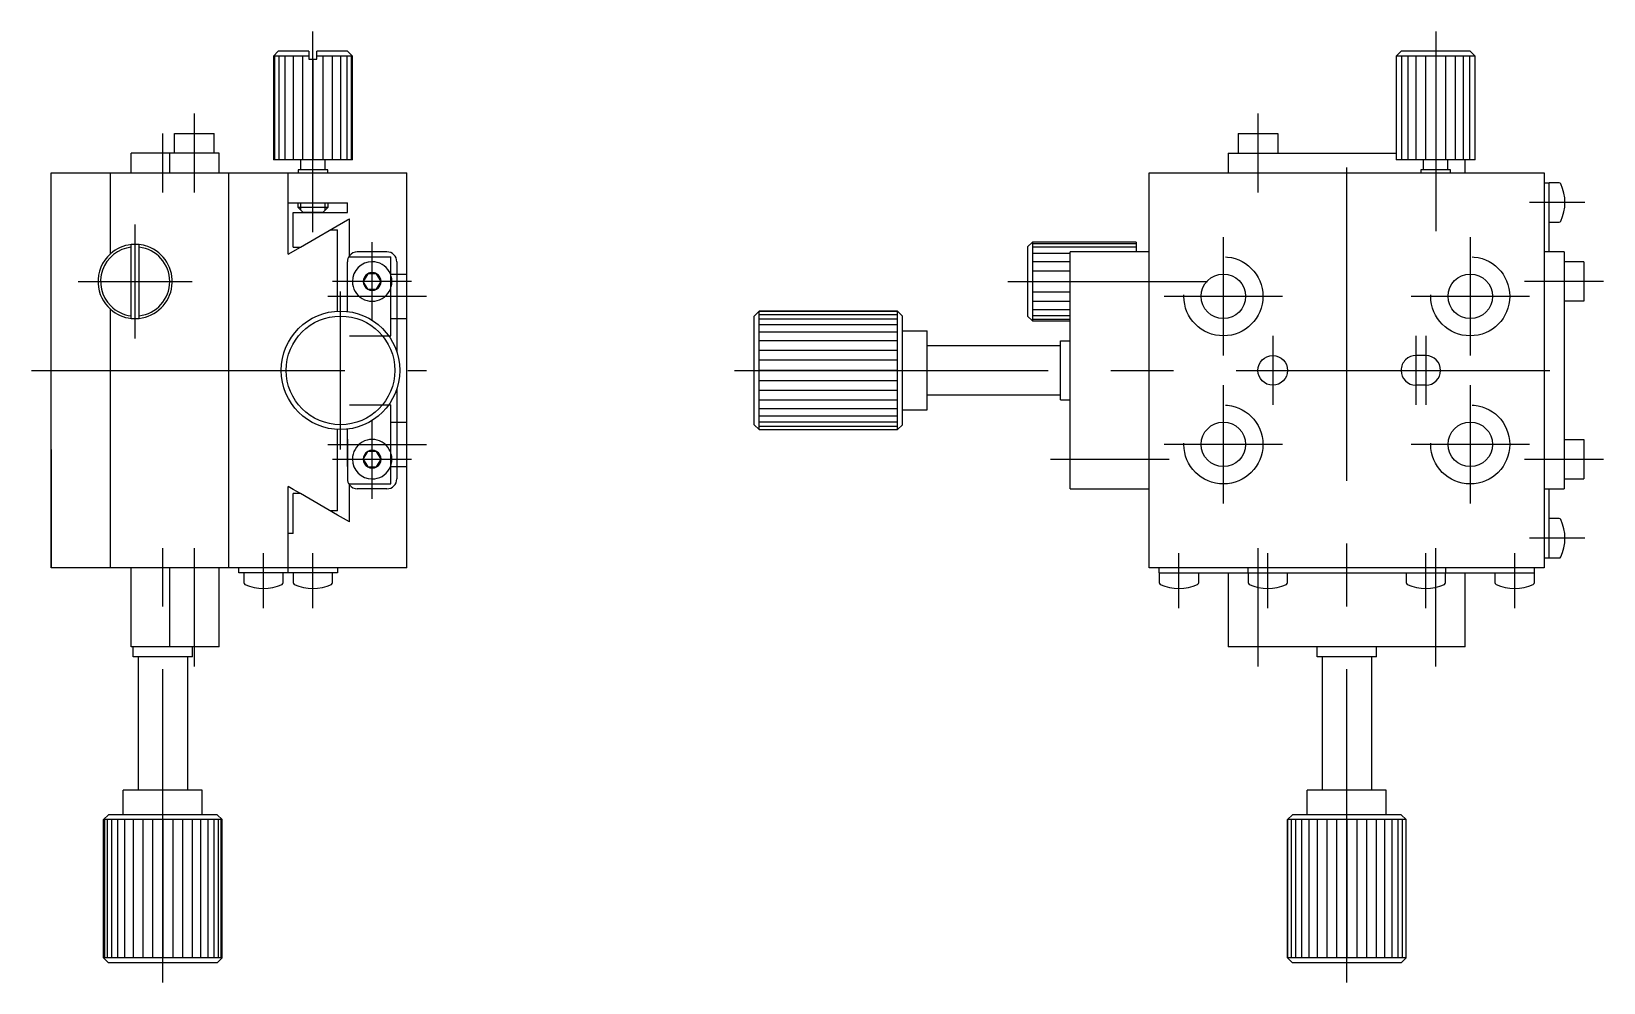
# Model space of a CAD drawing. Extents: x -114 to 243, y -126 to 118.
# Drawn here: x 84 to 243.2, y -62 to 34.3 of the extents above; entities that cross this region are included whole.
import ezdxf

# ---------------------------------------------------------------- set-up
doc = ezdxf.new("R2010")
doc.units = 0
doc.linetypes.add('CENTER', pattern=[50.8, 31.75, -6.35, 6.35, -6.35])
doc.linetypes.add('DASHED', pattern=[19.05, 12.7, -6.35])
doc.layers.get('0').update_dxf_attribs({"linetype": 'CONTINUOUS'})
doc.layers.add('CENTER', color=1, linetype='CENTER')

msp = doc.modelspace()

# ---------------------------------------------------------------- linework, layer by layer
at = {"color": 7, "linetype": 'CONTINUOUS'}
for p, q in [((108.5, 31.82), (109, 32.32)), ((112.1, 32.32), (109, 32.32)), ((112.1, 32.32), (112.1, 31.52)), ((116, 32.32), (112.9, 32.32)), ((112.9, 31.52), (112.9, 32.32)), ((116, 32.32), (116.5, 31.82)), ((222.2, 31.82), (222.7, 32.32)), ((229.7, 32.32), (222.7, 32.32)), ((229.7, 32.32), (230.2, 31.82)), ((108.5, 31.82), (108.5, 21.32)), ((112.1, 31.82), (108.5, 31.82)), ((108.64, 21.32), (108.64, 31.82)), ((109.04, 31.82), (109.04, 21.32)), ((109.67, 31.82), (109.67, 21.32)), ((110.5, 31.82), (110.5, 21.32)), ((111.46, 31.82), (111.46, 21.32)), ((112.1, 31.52), (112.5, 31.52)), ((112.5, 31.52), (112.5, 21.32)), ((112.5, 31.52), (112.9, 31.52)), ((116.5, 31.82), (112.9, 31.82)), ((113.54, 21.32), (113.54, 31.82)), ((114.5, 21.32), (114.5, 31.82)), ((115.33, 21.32), (115.33, 31.82)), ((115.96, 21.32), (115.96, 31.82)), ((116.36, 31.82), (116.36, 21.32)), ((116.5, 21.32), (116.5, 31.82)), ((230.2, 31.82), (222.2, 31.82)), ((222.2, 31.82), (222.2, 22)), ((222.73, 31.82), (222.73, 21.32)), ((223.37, 31.82), (223.37, 21.32)), ((224.2, 31.82), (224.2, 21.32)), ((225.16, 31.82), (225.16, 21.32)), ((226.2, 31.82), (226.2, 21.32)), ((227.23, 21.32), (227.23, 31.82)), ((228.2, 21.32), (228.2, 31.82)), ((229.03, 21.32), (229.03, 31.82)), ((229.66, 21.32), (229.66, 31.82)), ((230.2, 21.32), (230.2, 31.82)), ((98.5, 22), (98.5, 24)), ((98.5, 24), (100.5, 24)), ((100.5, 24), (102.5, 24)), ((102.5, 22), (102.5, 24)), ((206.2, 24), (206.2, 22)), ((206.2, 24), (207.16, 24)), ((207.16, 24), (208.2, 24)), ((208.2, 24), (209.23, 24)), ((209.23, 24), (210.2, 24)), ((210.2, 24), (210.2, 22)), ((94.1, 20), (94.1, 22)), ((100.5, 22), (94.1, 22)), ((94.1, 20), (94.1, 22)), ((98, 20), (98, 22)), ((103, 22), (100.5, 22)), ((103, 20), (103, 22)), ((108.64, 21.32), (108.5, 21.32)), ((111.28, 21.32), (108.64, 21.32)), ((111.28, 20.32), (111.28, 21.32)), ((112.5, 21.32), (111.28, 21.32)), ((113.73, 21.32), (112.5, 21.32)), ((116.5, 21.32), (113.73, 21.32)), ((113.73, 20.32), (113.73, 21.32)), ((205.2, 22), (205.2, 21.32)), ((205.2, 22), (205.37, 22)), ((205.2, 21.32), (205.2, 20)), ((205.37, 22), (211.03, 22)), ((211.03, 22), (211.66, 22)), ((211.66, 22), (212.06, 22)), ((212.06, 22), (212.2, 22)), ((212.2, 22), (222.2, 22)), ((222.2, 22), (222.2, 21.32)), ((222.73, 21.32), (222.2, 21.32)), ((223.37, 21.32), (222.73, 21.32)), ((224.2, 21.32), (223.37, 21.32)), ((225.16, 21.32), (224.2, 21.32)), ((226.2, 21.32), (224.97, 21.32)), ((224.97, 20.32), (224.97, 21.32)), ((227.23, 21.32), (225.16, 21.32)), ((227.42, 21.32), (226.2, 21.32)), ((228.2, 21.32), (227.23, 21.32)), ((227.42, 20.32), (227.42, 21.32)), ((229.03, 21.32), (228.2, 21.32)), ((229.2, 21.32), (229.03, 21.32)), ((229.2, 20), (229.2, 21.32)), ((230.2, 21.32), (229.2, 21.32)), ((86, 20), (104, 20)), ((86, -20), (86, 20)), ((92, 11.81), (92, 20)), ((104, -10.25), (104, 20)), ((104, -20), (104, 20)), ((104, -20), (104, 20)), ((104, 20), (110, 20)), ((110, 20), (110.5, 20)), ((110, 20), (110.5, 20)), ((110, 11.89), (110, 20)), ((110.5, 20), (122, 20)), ((111, 20.32), (111, 20)), ((114, 20.32), (111, 20.32)), ((114, 20), (114, 20.32)), ((122, -20), (122, 20)), ((197.2, 20), (237.2, 20)), ((197.2, 20), (229.2, 20)), ((197.2, 19), (197.2, 20)), ((197.2, 19), (197.2, 20)), ((197.2, 19), (197.2, 19.6)), ((227.7, 20.32), (224.7, 20.32)), ((224.7, 20.32), (224.7, 20)), ((227.2, 20), (229.2, 20)), ((227.7, 20), (227.7, 20.32)), ((229.2, 20), (237.2, 20)), ((237.2, 20), (237.2, -20)), ((197.2, 18), (197.2, 19)), ((197.2, 18), (197.2, 19)), ((197.2, 19), (197.2, 19)), ((197.2, 12), (197.2, 19)), ((197.2, 11.4), (197.2, 18)), ((197.2, 11.4), (197.2, 18)), ((237.2, 19), (237.7, 19)), ((238.69, 19), (237.7, 19)), ((237.7, 12), (237.7, 19)), ((110, 16.98), (116, 16.98)), ((110, 11.77), (110, 16.52)), ((110.5, 12.48), (110.5, 15.98)), ((110.5, 15.98), (116, 15.98)), ((111, 16.48), (111, 16.98)), ((114, 16.48), (111, 16.48)), ((111.28, 16.21), (111, 16.48)), ((111.5, 15.98), (111.28, 16.21)), ((113.5, 15.98), (111.5, 15.98)), ((112.5, 15.98), (113.5, 15.98)), ((113.73, 16.21), (113.5, 15.98)), ((114, 16.48), (113.73, 16.21)), ((114, 16.98), (114, 16.48)), ((116, 15.98), (116, 16.98)), ((104, 10.25), (104, 14.75)), ((104, 10.25), (104, 14.75)), ((104, 10.25), (104, 14.75)), ((111.23, 12.48), (116, 15.23)), ((116, 15.23), (116.2, 15.35)), ((116.2, 11.6), (116.2, 15.35)), ((237.7, 15), (238.69, 15)), ((94.1, 5.26), (94.1, 12.74)), ((94.9, 5.26), (94.9, 12.74)), ((114.26, 14.23), (115, 14.23)), ((115, 5.99), (115, 14.23)), ((184.87, 12.5), (185.37, 13)), ((185.37, 13), (185.37, 9)), ((195.87, 13), (185.37, 13)), ((185.37, 12.86), (195.87, 12.86)), ((195.87, 13), (195.87, 12)), ((110, 11.77), (111.23, 12.48)), ((110.5, 12.48), (111.23, 12.48)), ((120, 12), (117, 12)), ((184.87, 12.5), (184.87, 5.5)), ((195.87, 12.46), (185.37, 12.46)), ((189.2, 11.83), (185.37, 11.83)), ((189.2, 11.83), (189.2, 12)), ((195.87, 12), (189.2, 12)), ((189.2, 11), (189.2, 11.83)), ((197.2, 12), (195.87, 12)), ((197.2, -12), (197.2, 12)), ((197.2, 10), (197.2, 11.4)), ((197.2, -4), (197.2, 11.4)), ((239.2, 12), (237.2, 12)), ((237.7, 12), (237.7, 12)), ((239.2, 12), (239.2, -12)), ((116, 5.96), (116, 11)), ((118.05, 9.78), (117.6, 9)), ((118.95, 9.78), (118.05, 9.78)), ((119.4, 9), (118.95, 9.78)), ((121, 11), (121, 1.87)), ((189.2, 11), (185.37, 11)), ((189.2, 10.04), (185.37, 10.04)), ((189.2, 10.04), (189.2, 11)), ((189.2, 9), (189.2, 10.04)), ((241.2, 11), (239.2, 11)), ((241.2, 11), (241.2, 7)), ((118.05, 8.22), (117.6, 9)), ((118.05, 8.22), (118.95, 8.22)), ((118.95, 8.22), (119.4, 9)), ((185.37, 9), (185.37, 7.96)), ((185.37, 9), (189.2, 9)), ((185.37, 7.96), (189.2, 7.96)), ((185.37, 7.96), (185.37, 7)), ((189.2, 7.96), (189.2, 9)), ((189.2, 7), (189.2, 7.96)), ((185.37, 7), (189.2, 7)), ((185.37, 7), (185.37, 6.17)), ((189.2, 6.17), (189.2, 7)), ((241.2, 7), (239.2, 7)), ((92, -20), (92, 6.19)), ((157.7, 6), (157.2, 5.5)), ((157.2, 2), (157.2, 5.5)), ((157.7, 6), (171.7, 6)), ((171.7, 6), (157.7, 6)), ((157.7, 0), (157.7, 6)), ((171.7, 5.64), (157.7, 5.64)), ((171.7, 5.2), (157.7, 5.2)), ((171.7, 6), (172.2, 5.5)), ((171.7, 0), (171.7, 6)), ((172.2, -5.5), (172.2, 5.5)), ((185.37, 5), (184.87, 5.5)), ((185.37, 6.17), (189.2, 6.17)), ((185.37, 6.17), (185.37, 5.54)), ((185.37, 5.54), (189.2, 5.54)), ((185.37, 5.54), (185.37, 5.14)), ((189.2, 5.14), (185.37, 5.14)), ((185.37, 5.14), (185.37, 5)), ((185.37, 5), (189.2, 5)), ((189.2, 5.54), (189.2, 6.17)), ((189.2, 5.14), (189.2, 5.54)), ((189.2, 5), (189.2, 5.14)), ((189.2, 2.5), (189.2, 5)), ((171.7, 4.6), (157.7, 4.6)), ((171.7, 3.86), (157.7, 3.86)), ((172.2, 4), (174.7, 4)), ((172.2, 4), (174.7, 4)), ((174.7, 2.5), (174.7, 4)), ((157.2, -2), (157.2, 2)), ((171.7, 3), (157.7, 3)), ((171.7, 2.02), (157.7, 2.02)), ((188.2, 2.5), (174.7, 2.5)), ((174.7, -2.5), (174.7, 2.5)), ((188.2, 2.5), (188.2, 3)), ((188.2, 3), (189.2, 3)), ((188.2, 3), (189.2, 3)), ((188.2, 2.5), (188.2, 3)), ((188.2, -2.5), (188.2, 2.5)), ((188.2, -2.5), (188.2, 2.5)), ((189.2, -2.5), (189.2, 2.5)), ((171.7, 1.04), (157.7, 1.04)), ((171.7, 0), (157.7, 0)), ((157.7, -1.04), (157.7, 0)), ((171.7, -1.04), (171.7, 0)), ((225.2, 1.5), (224.2, 1.5)), ((157.7, -1.04), (171.7, -1.04)), ((157.7, -2.02), (157.7, -1.04)), ((171.7, -2.02), (171.7, -1.04)), ((225.2, -1.5), (224.2, -1.5)), ((121, -1.87), (121, -11)), ((157.2, -2.2), (157.2, -2)), ((157.2, -5.5), (157.2, -2.2)), ((157.7, -2.02), (171.7, -2.02)), ((157.7, -3), (157.7, -2.02)), ((157.7, -3), (171.7, -3)), ((157.7, -3.86), (157.7, -3)), ((171.7, -3), (171.7, -2.02)), ((171.7, -3.86), (171.7, -3)), ((188.2, -2.5), (174.7, -2.5)), ((174.7, -4), (174.7, -2.5)), ((188.2, -3), (188.2, -2.5)), ((188.2, -3), (188.2, -2.5)), ((188.2, -3), (189.2, -3)), ((188.2, -3), (189.2, -3)), ((189.2, -3), (189.2, -2.5)), ((189.2, -12), (189.2, -3)), ((157.7, -3.86), (171.7, -3.86)), ((157.7, -4.6), (157.7, -3.86)), ((157.7, -4.6), (171.7, -4.6)), ((157.7, -5.2), (157.7, -4.6)), ((171.7, -4.6), (171.7, -3.86)), ((171.7, -5.2), (171.7, -4.6)), ((172.2, -4), (174.7, -4)), ((197.2, -20), (197.2, -4)), ((115, -14.23), (115, -5.99)), ((116, -9.75), (116, -5.96)), ((157.7, -6), (157.2, -5.5)), ((157.7, -5.2), (171.7, -5.2)), ((157.7, -5.64), (157.7, -5.2)), ((157.7, -5.64), (171.7, -5.64)), ((157.7, -5.91), (157.7, -5.64)), ((157.7, -6), (157.7, -5.91)), ((157.7, -6), (171.7, -6)), ((171.7, -5.64), (171.7, -5.2)), ((172.2, -5.5), (171.7, -6)), ((171.7, -5.91), (171.7, -5.64)), ((171.7, -6), (171.7, -5.91)), ((116, -6.96), (116, -11)), ((239.2, -7), (241.2, -7)), ((241.2, -7), (241.2, -11)), ((86, -8), (86, -20)), ((117.6, -9), (118.05, -8.22)), ((117.6, -9), (118.05, -9.78)), ((118.95, -8.22), (118.05, -8.22)), ((119.4, -9), (118.95, -8.22)), ((118.95, -9.78), (119.4, -9)), ((104, -14.75), (104, -10.25)), ((118.05, -9.78), (118.95, -9.78)), ((239.2, -11), (241.2, -11)), ((110, -20), (110, -11.77)), ((110.5, -12.06), (110, -11.77)), ((111.23, -12.48), (110.5, -12.06)), ((110.5, -16.52), (110.5, -12.48)), ((111.23, -12.48), (110.5, -12.48)), ((115, -14.66), (111.23, -12.48)), ((116.2, -15.35), (116.2, -11.6)), ((120, -12), (117, -12)), ((189.2, -12), (197.2, -12)), ((197.2, -20), (197.2, -12)), ((237.2, -12), (237.2, -20)), ((237.2, -12), (239.2, -12)), ((237.7, -19), (237.7, -12)), ((237.7, -12), (237.7, -12)), ((115, -14.23), (114.26, -14.23)), ((104, -20), (104, -14.75)), ((116.2, -15.35), (115, -14.66)), ((238.69, -15), (237.7, -15)), ((110.5, -16.52), (110, -16.52)), ((237.2, -19), (237.7, -19)), ((237.7, -19), (238.69, -19)), ((104, -20), (86, -20)), ((104, -20), (94.1, -20)), ((94.1, -28), (94.1, -20)), ((94.1, -22), (94.1, -20)), ((98, -28), (98, -20)), ((104, -20), (103, -20)), ((103, -28), (103, -20)), ((108, -20), (104, -20)), ((105, -20.5), (105, -20)), ((110, -20.5), (105, -20.5)), ((105.5, -20.5), (105.5, -21.49)), ((109.5, -20), (108, -20)), ((109.5, -20), (108, -20)), ((110, -20), (109.5, -20)), ((109.5, -21.49), (109.5, -20.5)), ((110.5, -20), (110, -20)), ((110, -20.5), (110, -20)), ((115, -20.5), (110, -20.5)), ((122, -20), (110.5, -20)), ((110.5, -20.5), (110.5, -21.49)), ((114.5, -21.49), (114.5, -20.5)), ((115, -20), (115, -20.5)), ((237.2, -20), (197.2, -20)), ((227.2, -20), (197.2, -20)), ((198.2, -20.5), (198.2, -20)), ((198.2, -20.5), (205.2, -20.5)), ((198.2, -20.5), (198.2, -21.49)), ((202.2, -21.49), (202.2, -20.5)), ((205.2, -20.5), (227.2, -20.5)), ((205.2, -20.5), (207.2, -20.5)), ((205.2, -20.5), (205.2, -28)), ((207.2, -20.5), (207.2, -20)), ((207.2, -20.5), (207.2, -21.49)), ((211.2, -21.49), (211.2, -20.5)), ((223.2, -20.5), (223.2, -21.49)), ((237.2, -20), (227.2, -20)), ((227.2, -20), (227.2, -20.5)), ((227.2, -21.49), (227.2, -20.5)), ((227.2, -20.5), (229.2, -20.5)), ((229.2, -20.5), (236.2, -20.5)), ((229.2, -28), (229.2, -20.5)), ((232.2, -20.5), (232.2, -21.49)), ((236.2, -20.5), (236.2, -20)), ((236.2, -21.49), (236.2, -20.5)), ((237.2, -20), (237.2, -20)), ((98, -28), (94.1, -28)), ((94.3, -29), (94.3, -28)), ((103, -28), (98, -28)), ((100.3, -29), (100.3, -28)), ((214.7, -28), (205.2, -28)), ((214.2, -29), (214.2, -28)), ((214.2, -29), (214.2, -28)), ((219.7, -28), (214.7, -28)), ((220.2, -28), (219.7, -28)), ((220.2, -29), (220.2, -28)), ((229.2, -28), (220.2, -28)), ((220.2, -29), (220.2, -28)), ((100.3, -29), (94.3, -29)), ((94.8, -29), (94.8, -42.5)), ((99.8, -29), (99.8, -42.5)), ((214.7, -29), (214.2, -29)), ((214.7, -29), (214.2, -29)), ((219.7, -29), (214.7, -29)), ((219.7, -29), (214.7, -29)), ((214.7, -29), (214.7, -42.5)), ((219.7, -29), (219.7, -42.5)), ((220.2, -29), (219.7, -29)), ((220.2, -29), (219.7, -29)), ((93.3, -45), (93.3, -42.5)), ((101.3, -42.5), (93.3, -42.5)), ((93.3, -45), (93.3, -42.5)), ((94.8, -42.5), (93.3, -42.5)), ((99.8, -42.5), (94.8, -42.5)), ((101.3, -42.5), (99.8, -42.5)), ((101.3, -45), (101.3, -42.5)), ((214.7, -42.5), (213.2, -42.5)), ((213.2, -45), (213.2, -42.5)), ((213.2, -45), (213.2, -42.5)), ((219.7, -42.5), (214.7, -42.5)), ((221.2, -42.5), (219.7, -42.5)), ((221.2, -45), (221.2, -42.5)), ((91.3, -45.5), (91.8, -45)), ((91.3, -45.5), (91.3, -59.5)), ((91.3, -59.5), (91.3, -45.5)), ((97.3, -45.5), (91.3, -45.5)), ((91.39, -45.5), (91.39, -59.5)), ((91.66, -45.5), (91.66, -59.5)), ((102.8, -45), (91.8, -45)), ((92.1, -45.5), (92.1, -59.5)), ((92.7, -45.5), (92.7, -59.5)), ((101.3, -45), (93.3, -45)), ((93.44, -45.5), (93.44, -59.5)), ((94.3, -45.5), (94.3, -59.5)), ((95.28, -45.5), (95.28, -59.5)), ((96.26, -45.5), (96.26, -59.5)), ((97.3, -45.5), (97.3, -59.5)), ((98.34, -45.5), (97.3, -45.5)), ((98.34, -59.5), (98.34, -45.5)), ((99.32, -45.5), (98.34, -45.5)), ((99.32, -59.5), (99.32, -45.5)), ((100.3, -45.5), (99.32, -45.5)), ((100.3, -59.5), (100.3, -45.5)), ((101.16, -45.5), (100.3, -45.5)), ((101.16, -59.5), (101.16, -45.5)), ((101.9, -45.5), (101.16, -45.5)), ((101.9, -59.5), (101.9, -45.5)), ((102.5, -45.5), (101.9, -45.5)), ((102.5, -59.5), (102.5, -45.5)), ((102.94, -45.5), (102.5, -45.5)), ((102.8, -45), (103.3, -45.5)), ((102.94, -59.5), (102.94, -45.5)), ((103.21, -45.5), (102.94, -45.5)), ((103.21, -59.5), (103.21, -45.5)), ((103.3, -45.5), (103.21, -45.5)), ((103.3, -59.5), (103.3, -45.5)), ((211.2, -45.5), (211.7, -45)), ((211.2, -59.5), (211.2, -45.5)), ((211.2, -45.5), (211.2, -59.5)), ((217.2, -45.5), (211.2, -45.5)), ((211.56, -45.5), (211.56, -59.5)), ((222.7, -45), (211.7, -45)), ((212, -45.5), (212, -59.5)), ((212.6, -45.5), (212.6, -59.5)), ((213.34, -45.5), (213.34, -59.5)), ((214.2, -45.5), (214.2, -59.5)), ((215.18, -45.5), (215.18, -59.5)), ((216.16, -45.5), (216.16, -59.5)), ((218.24, -45.5), (217.2, -45.5)), ((217.2, -45.5), (217.2, -59.5)), ((218.24, -59.5), (218.24, -45.5)), ((219.22, -45.5), (218.24, -45.5)), ((219.22, -59.5), (219.22, -45.5)), ((220.2, -45.5), (219.22, -45.5)), ((220.2, -59.5), (220.2, -45.5)), ((221.06, -45.5), (220.2, -45.5)), ((221.06, -59.5), (221.06, -45.5)), ((221.79, -45.5), (221.06, -45.5)), ((221.79, -59.5), (221.79, -45.5)), ((222.39, -45.5), (221.79, -45.5)), ((222.39, -59.5), (222.39, -45.5)), ((222.84, -45.5), (222.39, -45.5)), ((222.7, -45), (223.2, -45.5)), ((222.84, -59.5), (222.84, -45.5)), ((223.11, -45.5), (222.84, -45.5)), ((223.2, -45.5), (223.11, -45.5)), ((223.2, -59.5), (223.2, -45.5)), ((97.3, -59.5), (91.3, -59.5)), ((91.3, -59.5), (91.8, -60)), ((95.3, -60), (91.8, -60)), ((99.3, -60), (95.3, -60)), ((98.34, -59.5), (97.3, -59.5)), ((99.32, -59.5), (98.34, -59.5)), ((99.5, -60), (99.3, -60)), ((100.3, -59.5), (99.32, -59.5)), ((102.8, -60), (99.5, -60)), ((101.16, -59.5), (100.3, -59.5)), ((101.9, -59.5), (101.16, -59.5)), ((102.5, -59.5), (101.9, -59.5)), ((102.94, -59.5), (102.5, -59.5)), ((103.3, -59.5), (102.8, -60)), ((103.21, -59.5), (102.94, -59.5)), ((103.3, -59.5), (103.21, -59.5)), ((211.2, -59.5), (211.7, -60)), ((217.2, -59.5), (211.2, -59.5)), ((215.2, -60), (211.7, -60)), ((219.2, -60), (215.2, -60)), ((218.24, -59.5), (217.2, -59.5)), ((219.22, -59.5), (218.24, -59.5)), ((219.4, -60), (219.2, -60)), ((220.2, -59.5), (219.22, -59.5)), ((222.7, -60), (219.4, -60)), ((221.06, -59.5), (220.2, -59.5)), ((221.79, -59.5), (221.06, -59.5)), ((222.39, -59.5), (221.79, -59.5)), ((222.84, -59.5), (222.39, -59.5)), ((223.2, -59.5), (222.7, -60)), ((223.11, -59.5), (222.84, -59.5)), ((223.2, -59.5), (223.11, -59.5))]:
    msp.add_line(p, q, dxfattribs=at)
at = {"color": 3, "linetype": 'CONTINUOUS'}
for p, q in [((111.27, 16.21), (111.27, 16.98)), ((113.73, 16.21), (113.73, 16.98))]:
    msp.add_line(p, q, dxfattribs=at)
at = {"color": 3, "linetype": 'DASHED'}
for p, q in [((116.2, 11.5), (120.4, 11.5)), ((120.4, 3.5), (120.4, 11.5)), ((120.4, 9.75), (122, 9.75)), ((120.4, 9.75), (120.4, 9.75)), ((120.4, 5.25), (122, 5.25)), ((116.2, 3.5), (120.4, 3.5)), ((116.2, -3.5), (120.4, -3.5)), ((120.4, -11.5), (120.4, -3.5)), ((120.4, -5.25), (122, -5.25)), ((120.4, -9.75), (122, -9.75)), ((116.2, -11.5), (120.4, -11.5))]:
    msp.add_line(p, q, dxfattribs=at)
for centre in [(204.7, 7.5), (229.7, 7.5), (204.7, -7.5), (229.7, -7.5)]:
    msp.add_circle(centre, 4, dxfattribs=at)
at = {"color": 7, "linetype": 'CONTINUOUS'}
for centre, radius in [((204.7, 7.5), 2.25), ((229.7, 7.5), 2.25), ((115.3, 0), 6), ((115.3, 0), 5.5), ((209.7, 0), 1.5), ((204.7, -7.5), 2.25), ((229.7, -7.5), 2.25)]:
    msp.add_circle(centre, radius, dxfattribs=at)
for centre, radius, start, end in [((238.69, 18.8), 0.2, 25.6716, 90), ((234.94, 17), 4.35, 334.3284, 25.6716), ((238.69, 15.2), 0.2, 270, 334.3284), ((94.5, 9), 3.76, 96.1042, 131.6518), ((94.5, 9), 3.76, 86.6518, 96.1042), ((94.5, 9), 3.76, 83.8958, 86.6518), ((94.5, 9), 3.76, 70.1725, 83.8958), ((94.5, 9), 3.76, 131.6518, 183.3482), ((94.5, 9), 3.5, 96.5624, 225), ((94.5, 9), 3.76, 276.1042, 70.1725), ((94.5, 9), 3.5, 276.5624, 83.4376), ((117, 11), 1, 143.1301, 180), ((117, 11), 1, 90, 143.1301), ((120, 11), 1, 0, 90), ((118.5, 9), 2, 90, 180), ((118.5, 9), 0.9, 120, 180), ((118.5, 9), 0.9, 90, 120), ((118.5, 9), 2, 60, 90), ((118.5, 9), 0.9, 60, 90), ((118.5, 9), 0.9, 0, 60), ((118.5, 9), 2, 0, 60), ((94.5, 9), 3.76, 183.3482, 228.3482), ((118.5, 9), 2, 180, 240), ((118.5, 9), 0.9, 180, 240), ((118.5, 9), 0.9, 240, 300), ((118.5, 9), 0.9, 300, 0), ((118.5, 9), 2, 300, 0), ((94.5, 9), 3.5, 225, 263.4376), ((118.5, 9), 2, 240, 300), ((94.5, 9), 3.76, 228.3482, 263.8958), ((94.5, 9), 3.76, 263.8958, 276.1042), ((224.2, 0), 1.5, 134.1828, 180), ((224.2, 0), 1.5, 180, 270), ((224.2, 0), 1.5, 90, 134.1828), ((225.2, 0), 1.5, 0, 90), ((225.2, 0), 1.5, 270, 0), ((118.5, -9), 2, 120, 180), ((118.5, -9), 2, 60, 120), ((118.5, -9), 2, 0, 60), ((118.5, -9), 2, 180, 270), ((118.5, -9), 0.9, 120, 180), ((118.5, -9), 0.9, 180, 240), ((118.5, -9), 0.9, 60, 120), ((118.5, -9), 0.9, 0, 60), ((118.5, -9), 0.9, 300, 0), ((118.5, -9), 2, 300, 0), ((117, -11), 1, 180, 216.8699), ((118.5, -9), 0.9, 240, 300), ((118.5, -9), 2, 270, 300), ((120, -11), 1, 270, 0), ((117, -11), 1, 216.8699, 270), ((238.69, -15.2), 0.2, 25.6716, 90), ((234.94, -17), 4.35, 334.3284, 25.6716), ((238.69, -18.8), 0.2, 270, 334.3284), ((105.7, -21.49), 0.2, 180, 244.3284), ((107.5, -17.75), 4.35, 244.3284, 295.6716), ((109.3, -21.49), 0.2, 295.6716, 0), ((110.7, -21.49), 0.2, 180, 244.3284), ((112.5, -17.75), 4.35, 244.3284, 295.6716), ((114.3, -21.49), 0.2, 295.6716, 0), ((198.4, -21.49), 0.2, 180, 244.3284), ((200.2, -17.75), 4.35, 244.3284, 295.6716), ((202, -21.49), 0.2, 295.6716, 0), ((207.4, -21.49), 0.2, 180, 244.3284), ((207.4, -21.49), 0.2, 180, 244.3284), ((209.2, -17.75), 4.35, 244.3284, 295.6716), ((211, -21.49), 0.2, 295.6716, 0), ((223.4, -21.49), 0.2, 180, 244.3284), ((225.2, -17.75), 4.35, 244.3284, 295.6716), ((227, -21.49), 0.2, 295.6716, 0), ((232.4, -21.49), 0.2, 180, 244.3284), ((234.2, -17.75), 4.35, 244.3284, 295.6716), ((236, -21.49), 0.2, 295.6716, 0)]:
    msp.add_arc(centre, radius, start, end, dxfattribs=at)
at = {"layer": 'CENTER', "color": 1, "linetype": 'CENTER'}
for p, q in [((112.5, 13.98), (112.5, 34.32)), ((226.2, 34.32), (226.2, 14.1)), ((100.5, 18), (100.5, 26)), ((208.2, 26), (208.2, 18)), ((97.3, 18), (97.3, 24)), ((217.2, -62), (217.2, 24)), ((241.3, 17), (235.7, 17)), ((94.5, 3.24), (94.5, 14.76)), ((118.5, 5), (118.5, 13)), ((204.7, 1.5), (204.7, 13.5)), ((229.7, 13.5), (229.7, 1.5)), ((118.5, 6.5), (118.5, 11.5)), ((118.5, 6.5), (118.5, 11.5)), ((118.5, 6.5), (118.5, 11.5)), ((118.5, 6.5), (118.5, 11.5)), ((118.5, 6.5), (118.5, 11.5)), ((118.5, 6.5), (118.5, 11.5)), ((118.5, 6.5), (118.5, 11.5)), ((118.5, 6.5), (118.5, 11.5)), ((118.5, 7), (118.5, 11.5)), ((118.5, 7), (118.5, 11.5)), ((118.5, 7), (118.5, 11.5)), ((118.5, 7), (118.5, 11.5)), ((118.5, 7), (118.5, 11.5)), ((229.7, 10.5), (229.7, 9.75)), ((88.74, 9), (100.26, 9)), ((122.5, 9), (114.5, 9)), ((115.3, -8), (115.3, 8)), ((120.5, 9), (116.5, 9)), ((182.87, 9), (203.1, 9)), ((243.2, 9), (235.2, 9)), ((114, 7.5), (124, 7.5)), ((198.7, 7.5), (210.7, 7.5)), ((223.7, 7.5), (235.7, 7.5)), ((209.7, 3.5), (209.7, -3.5)), ((224.2, 3.5), (224.2, -3.5)), ((225.2, 3.5), (225.2, -3.5)), ((84, 0), (124, 0)), ((155.2, 0), (241.2, 0)), ((204.7, -13.5), (204.7, -1.5)), ((229.7, -1.5), (229.7, -13.5)), ((118.5, -13), (118.5, -5)), ((114, -7.5), (124, -7.5)), ((210.7, -7.5), (198.7, -7.5)), ((235.7, -7.5), (223.7, -7.5)), ((114.5, -9), (122.5, -9)), ((187.2, -9), (199.2, -9)), ((235.2, -9), (243.2, -9)), ((241.3, -17), (235.7, -17)), ((97.3, -62), (97.3, -18)), ((100.5, -30), (100.5, -18)), ((107.5, -24.1), (107.5, -18.5)), ((112.5, -24.1), (112.5, -18.5)), ((200.2, -24.1), (200.2, -18.5)), ((208.2, -18), (208.2, -30)), ((209.2, -24.1), (209.2, -18.5)), ((225.2, -24.1), (225.2, -18.5)), ((226.2, -30), (226.2, -18)), ((234.2, -24.1), (234.2, -18.5))]:
    msp.add_line(p, q, dxfattribs=at)

doc.saveas('drawing.dxf')
